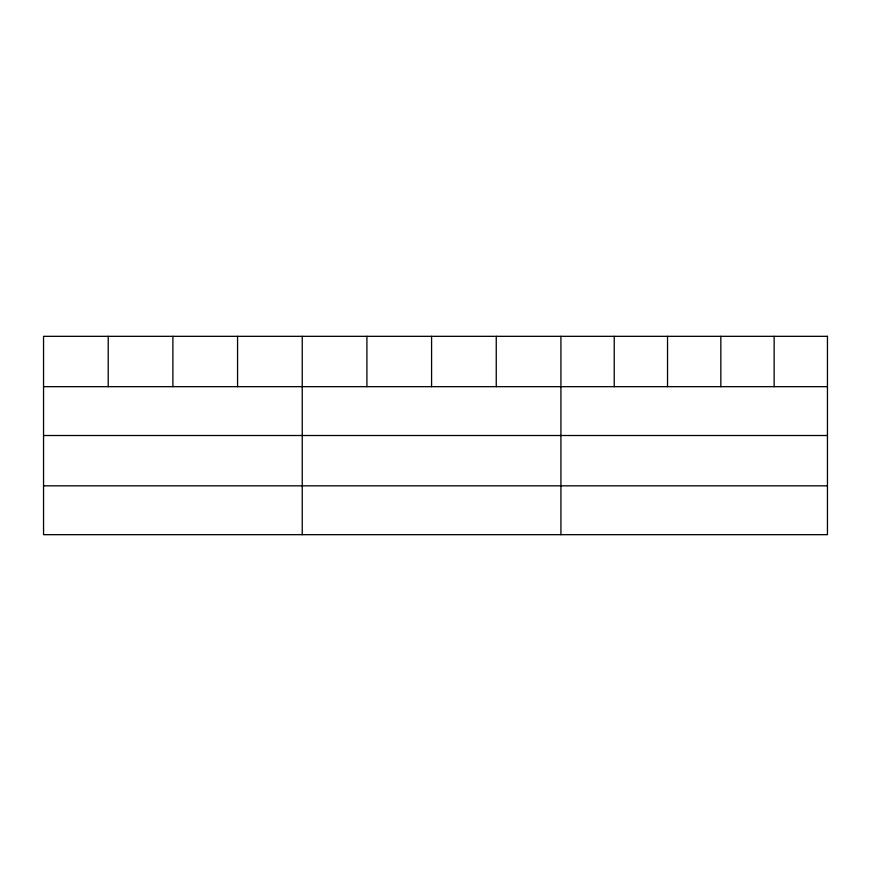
<?xml version="1.0" encoding="UTF-8"?>
<svg xmlns="http://www.w3.org/2000/svg" width="871" height="871" viewBox="0 0 871 871"><rect width="100%" height="100%" fill="white"/><g stroke="black" fill="none" stroke-linecap="round" stroke-linejoin="round"><path stroke-width="1.31" d="M43.55 386.67L827.45 386.67M43.55 435.511L827.45 435.511M43.55 485.833L827.45 485.833M774.145 336.326L774.145 386.67M720.84 336.326L720.84 386.67M667.534 336.326L667.534 386.67M614.229 336.326L614.229 386.67M560.924 336.326L560.924 534.674M496.252 336.326L496.252 386.67M431.581 336.326L431.581 386.67M366.909 336.326L366.909 386.67M302.237 336.326L302.237 534.674M237.565 336.326L237.565 386.67M172.894 336.326L172.894 386.67M108.222 336.326L108.222 386.67M827.45 336.326L43.55 336.326L43.55 534.674L827.45 534.674L827.45 336.326"/></g></svg>
